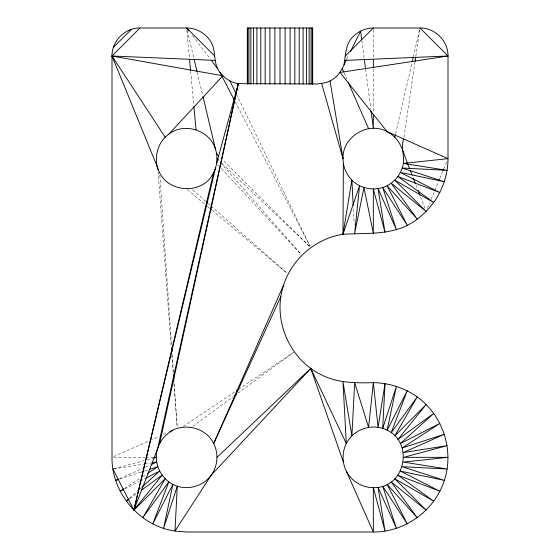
<?xml version="1.0" encoding="UTF-8"?>
<svg xmlns="http://www.w3.org/2000/svg" width="560" height="560" viewBox="0 0 560 560"><rect width="100%" height="100%" fill="white"/><g stroke="black" fill="none" stroke-linecap="round" stroke-linejoin="round"><path stroke-width="0.42" stroke-dasharray="2.8 2.1" d="M403.949 137.249L414.946 62.412M415.828 56.385L419.748 29.722M395.563 133.833L411.985 62.713M413.35 56.784L419.608 29.694M427.455 208.264L429.779 202.664M431.102 199.465L434.413 191.464M434.749 190.666L438.389 181.867M439.719 178.668L442.701 171.465M443.695 169.064L446.677 161.868M346.675 59.185L348.999 54.495M129.472 498.323L136.528 491.953M139.741 489.062L141.666 487.319M192.822 426.342L232.974 396.872M237.902 393.253L293.559 352.408L239.904 388.416M129.773 498.666L136.808 493.556M183.372 426.398L235.557 391.335M124.488 488.404L139.706 478.499M142.604 476.609L146.223 474.25M124.782 488.866L139.503 481.362M140.273 480.97L144.921 478.604M119.602 478.646L142.499 468.426M145.656 467.012L149.604 465.248M113.582 456.631L149.17 440.839M149.961 440.482L158.662 436.625M163.408 434.518L166.572 433.111M119.791 479.066L141.281 472.08M144.592 471.002L147.896 469.931M113.757 468.79L143.808 460.705M147.147 459.802L152.992 458.234M113.778 468.881L143.829 464.121M144.69 463.981L150.696 463.029M113.736 457.331L145.033 457.331M145.901 457.331L152.859 457.331M187.334 189.56L206.696 205.793M207.361 206.353L209.363 208.033M212.037 210.273L286.804 272.979M192.717 189.784L205.793 201.334M208.404 203.644L210.364 205.373M211.022 205.954L286.832 272.944M222.068 163.471L310.142 246.995L222.824 160.083M217.812 164.689L218.995 165.963M221.361 168.511L301.28 254.562M220.465 162.61L300.713 253.89M192.458 35.588L210.35 59.052M235.277 101.906L309.974 246.043L236.817 95.095M344.036 72.709L346.843 79.114M415.87 184.821L417.424 188.853M420.532 196.931L424.886 208.236M187.271 30.548L193.725 57.687M197.155 72.107L202.804 95.858M361.858 40.523L364.224 58.604M365.568 68.929L370.86 109.396M186.83 29.743L189.469 58.457M190.673 71.512L193.795 105.448M158.081 171.521L171.234 347.48M171.822 355.313L173.124 372.736M173.908 383.187L177.163 426.741L174.174 383.194M159.817 175.049L171.528 344.876M172.186 354.459L173.453 372.75M353.388 208.908L354.214 224.609M373.331 29.743L373.331 57.666M373.331 69.006L373.331 112.63"/><path stroke-width="0.84" d="M234.472 100.359L220.017 72.457C212.107 62.923 217.224 49.077 209.321 39.543C204.106 32.41 195.503 28.028 186.669 28L140 28C125.034 27.72 111.72 41.034 112 56L112 457.331C111.552 493.031 139.664 525.945 174.986 531.083L211.204 475.16C217.798 466.123 218.792 453.523 213.696 443.562L283.654 284.928C292.124 258.72 315.777 238.518 342.986 234.255L343.371 163.415L343 158.669L330.043 80.948C338.66 76.965 342.769 68.18 346.29 59.962M112.917 469.014L133.868 510.132L215.516 168.042C217.413 161.959 217.413 155.372 215.516 149.296L203.007 96.705M283.654 284.928C272.195 318.738 288.757 358.729 320.768 374.528C336.945 383.04 355.53 383.173 373.331 382.669C389.011 382.851 404.432 387.856 417.221 396.928C442.897 415.31 454.307 450.443 444.346 480.41C434.791 510.51 404.915 532.217 373.331 532L186.669 532L174.986 531.083L177.296 486.185C161.777 481.46 152.516 463.288 157.815 447.958L238.287 83.657L317.331 84L325.983 82.628L330.043 80.948M343.966 64.652C345.8 54.824 345.31 43.498 353.535 36.204C358.771 31.038 365.981 28.056 373.331 28L420 28C434.966 27.72 448.28 41.034 448 56L448 158.669C447.93 182.224 436.24 205.17 417.221 219.072C395.997 235.977 368.2 232.715 342.986 234.255L351.883 180.117C347.431 175.56 344.442 169.694 343.371 163.415M403.697 138.971C400.19 148.617 406 158.424 402.185 168.042C400.141 174.076 396.27 179.403 391.16 183.204C379.54 191.877 362.005 190.498 351.883 180.117L353.206 205.415M415.072 61.551L415.702 57.246M346.304 471.107C351.372 481.082 362.145 487.683 373.331 487.669L373.331 532L346.304 471.107C341.985 462.567 341.985 452.102 346.304 443.562L310.779 368.41L211.204 475.16C203.735 485.59 189.469 490.231 177.296 486.185L163.59 528.346L172.893 484.358L152.768 523.859L168.84 481.873L142.779 517.741L165.221 478.779L133.868 510.132L159.642 443.562L238.287 83.657C231.035 82.453 224.378 78.372 220.017 72.457M409.647 168.672C404.712 158.263 403.074 145.761 394.779 137.221L395.367 134.68M412.181 61.866L413.161 57.631M215.516 168.042L213.696 172.438L133.868 510.132L162.127 475.16L141.729 489.979M216.629 163.415L238.287 83.657M342.986 234.255L359.562 185.696L354.669 233.331L363.958 187.516L373.331 233.331L373.331 189L385.014 232.414L378.077 188.629L396.41 229.677L382.704 187.516L407.232 225.197L387.107 185.696L417.221 219.072L391.16 183.204L426.132 211.463L394.779 180.117L433.741 202.552L397.873 176.498L439.859 192.563L400.358 172.438L444.346 181.741L402.185 168.042L447.083 170.345L403.291 163.415L448 158.669L387.107 131.642C368.095 121.016 342.16 136.906 343 158.669L321.713 83.657M438.725 181.069L439.383 179.466M443.03 170.667L443.695 169.064M280.917 296.317L213.696 443.562C206.01 427.56 184.485 422.485 169.729 431.711M350.546 51.366L360.619 31.052L361.746 39.662M213.696 172.438C203.042 196.14 164.633 193.116 157.815 168.042L112 56L140 28M159.642 443.562C162.596 437.92 167.251 433.265 172.893 430.304M165.221 137.221L112 56L222.866 75.796L168.84 134.127C157.577 141.995 154.035 157.08 157.948 169.785M113.372 47.348L131.348 29.372M345.331 56L373.331 28M217 457.331L310.779 368.41L343.371 462.077M128.828 498.904L126.259 501.221L129.073 499.177M137.816 490.798L139.097 489.636M142.31 486.745L159.642 471.107L145.698 478.205M234.381 395.836L236.495 394.282M137.515 493.045L138.922 492.023M236.278 390.845L239.176 388.899M123.76 488.873L120.141 491.232L123.235 489.65M147.672 473.312L157.815 466.704L149.548 469.392M168.84 134.127C184.506 121.954 209.993 130.235 215.516 149.296M118.811 478.996L115.654 480.41L118.132 479.598M151.179 464.548L156.709 462.077L152.411 462.756M160.244 435.925L161.826 435.218M142.107 471.814L143.766 471.275M153.832 458.01L156.331 457.331L153.727 457.331M420 28L448 56L339.983 72.457L387.107 131.642L391.16 134.127L394.779 137.221M344.988 60.382L448 56M112 56L215.012 60.382M210.035 208.593L211.365 209.713M206.444 201.908L207.753 203.063M218.267 159.866L217 158.669L218.155 159.978M216.629 153.923L218.484 155.771M214.669 56L186.669 28L188.769 30.758M211.4 60.431L217.721 68.712M229.957 80.948L236.054 93.527M342.279 68.712L343.686 71.911M348.243 82.313L368.585 128.709M410.27 170.289L412.132 175.133M413.378 178.36L415.247 183.204M418.047 190.47L419.909 195.314M194.131 59.381L196.952 71.26M364.336 59.458L365.568 68.929M371.084 111.118L373.331 128.331L373.331 114.373M189.553 59.332L190.589 70.644M193.879 106.323L196.042 129.815M171.43 350.091L171.563 351.834M173.32 375.347L173.775 381.451M171.71 347.487L172.011 351.848M173.572 374.486L173.873 378.84M373.331 59.409L373.331 67.263M312.669 84L312.669 28L247.331 28L247.331 84M312.263 28L312.263 84M311.066 28L311.066 84M309.106 28L309.106 84M306.425 28L306.425 84M303.1 28L303.1 84M299.201 28L299.201 84M294.833 28L294.833 84M290.094 28L290.094 84M285.11 28L285.11 84M280 28L280 84M274.89 28L274.89 84M269.906 28L269.906 84M265.167 28L265.167 84M260.799 28L260.799 84M256.9 28L256.9 84M253.575 28L253.575 84M250.894 28L250.894 84M248.934 28L248.934 84M247.737 28L247.737 84M385.014 383.586L382.704 428.484C415.051 437.913 407.008 488.691 373.331 487.669L385.014 531.083L378.077 487.291L396.41 528.346L382.704 486.185L407.232 523.859L387.107 484.358L417.221 517.741L391.16 481.873L426.132 510.132L394.779 478.779L433.741 501.221L397.873 475.16L439.859 491.232L400.358 471.107L444.346 480.41L402.185 466.704L447.083 469.014L403.291 462.077L448 457.331L403.669 457.331L447.083 445.655L403.291 452.585L444.346 434.259L402.185 447.958L439.859 423.437L400.358 443.562L433.741 413.448L397.873 439.502L426.132 404.537L394.779 435.883L417.221 396.928L391.16 432.796L407.232 390.803L387.107 430.304L396.41 386.323L382.704 428.484C368.97 423.829 352.723 430.556 346.304 443.562L342.986 381.745L351.883 435.883L354.669 382.669L368.585 427.371L373.331 382.669L378.077 427.371L385.014 383.586"/></g></svg>
